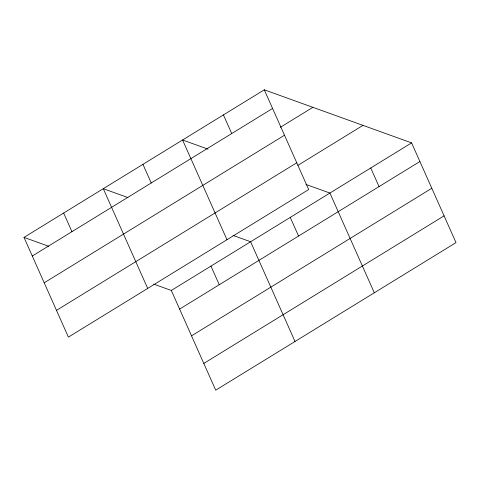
<?xml version="1.0" encoding="UTF-8"?>
<svg xmlns="http://www.w3.org/2000/svg" width="480" height="480" viewBox="0 0 480 480"><rect width="100%" height="100%" fill="white"/><g stroke="black" fill="none" stroke-linecap="round" stroke-linejoin="round"><path stroke-width="0.72" d="M264.282 89.82L308.682 189.546L68.4 337.122L24 237.39L264.282 89.82L411.6 142.878L456 242.61L215.718 390.18L171.318 290.454L153.702 284.112M32.298 256.026L272.58 108.456M280.344 127.32L312.894 107.328M44.214 282.792L284.49 135.216M56.49 310.362L296.766 162.786M297.882 165.354L362.982 125.37M171.318 290.454L411.6 142.878M179.616 309.09L419.898 161.514M191.532 335.85L431.808 188.274M203.808 363.42L444.084 215.85M207.948 149.13L182.586 139.992L226.986 239.724M305.946 184.428L329.904 193.056L374.304 292.782M127.95 197.574L103.29 188.694L147.696 288.42M232.998 235.41L250.608 241.752L295.014 341.484M24 237.39L48.66 246.276M370.752 167.964L379.05 186.606M290.256 217.404L298.554 236.04M223.434 114.906L231.732 133.542M210.966 266.106L219.264 284.742M142.938 164.34L151.236 182.982M63.648 213.042L71.946 231.678"/></g></svg>
